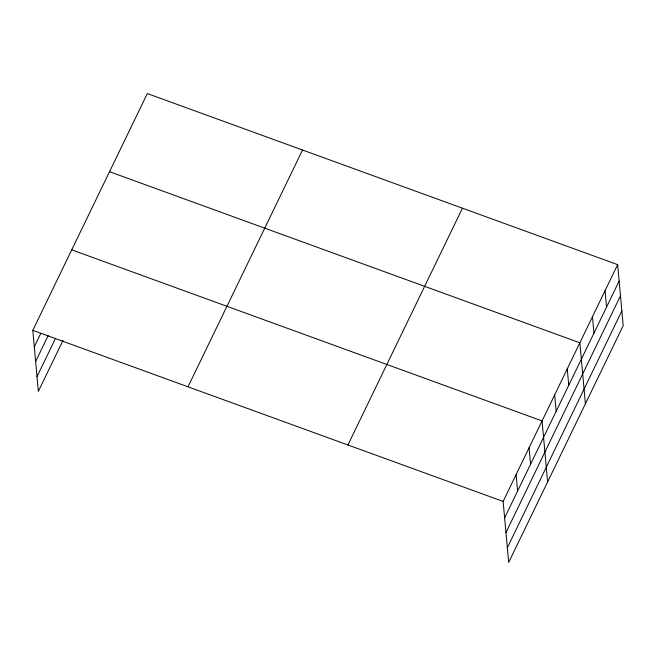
<?xml version="1.0" encoding="UTF-8"?>
<svg xmlns="http://www.w3.org/2000/svg" width="656" height="656" viewBox="0 0 656 656"><rect width="100%" height="100%" fill="white"/><g stroke="black" fill="none" stroke-linecap="round" stroke-linejoin="round"><path stroke-width="0.98" d="M63.009 340.366L38.351 391.353L32.8 330.353L147.321 93.562L617.649 264.647L623.2 325.647L508.679 562.438L503.127 501.438L617.649 264.647M34.292 346.778L40.787 333.355M35.637 361.489L48.183 335.544M37.015 376.642L55.612 338.176M188.01 386.81L302.531 150.019M347.918 444.981L462.439 208.19M504.628 517.863L619.141 281.071M505.965 532.574L620.486 295.782M507.342 547.727L621.863 310.936M109.527 171.7L579.855 342.793L585.406 403.793M71.734 249.846L542.069 420.931L547.621 481.93M32.8 330.353L503.127 501.438M605.053 290.698L606.546 307.123M592.458 316.741L593.951 333.166M567.26 368.836L568.752 385.261M554.664 394.887L556.157 411.312M529.089 447.769L530.581 464.194M516.108 474.608L517.6 491.024"/></g></svg>
